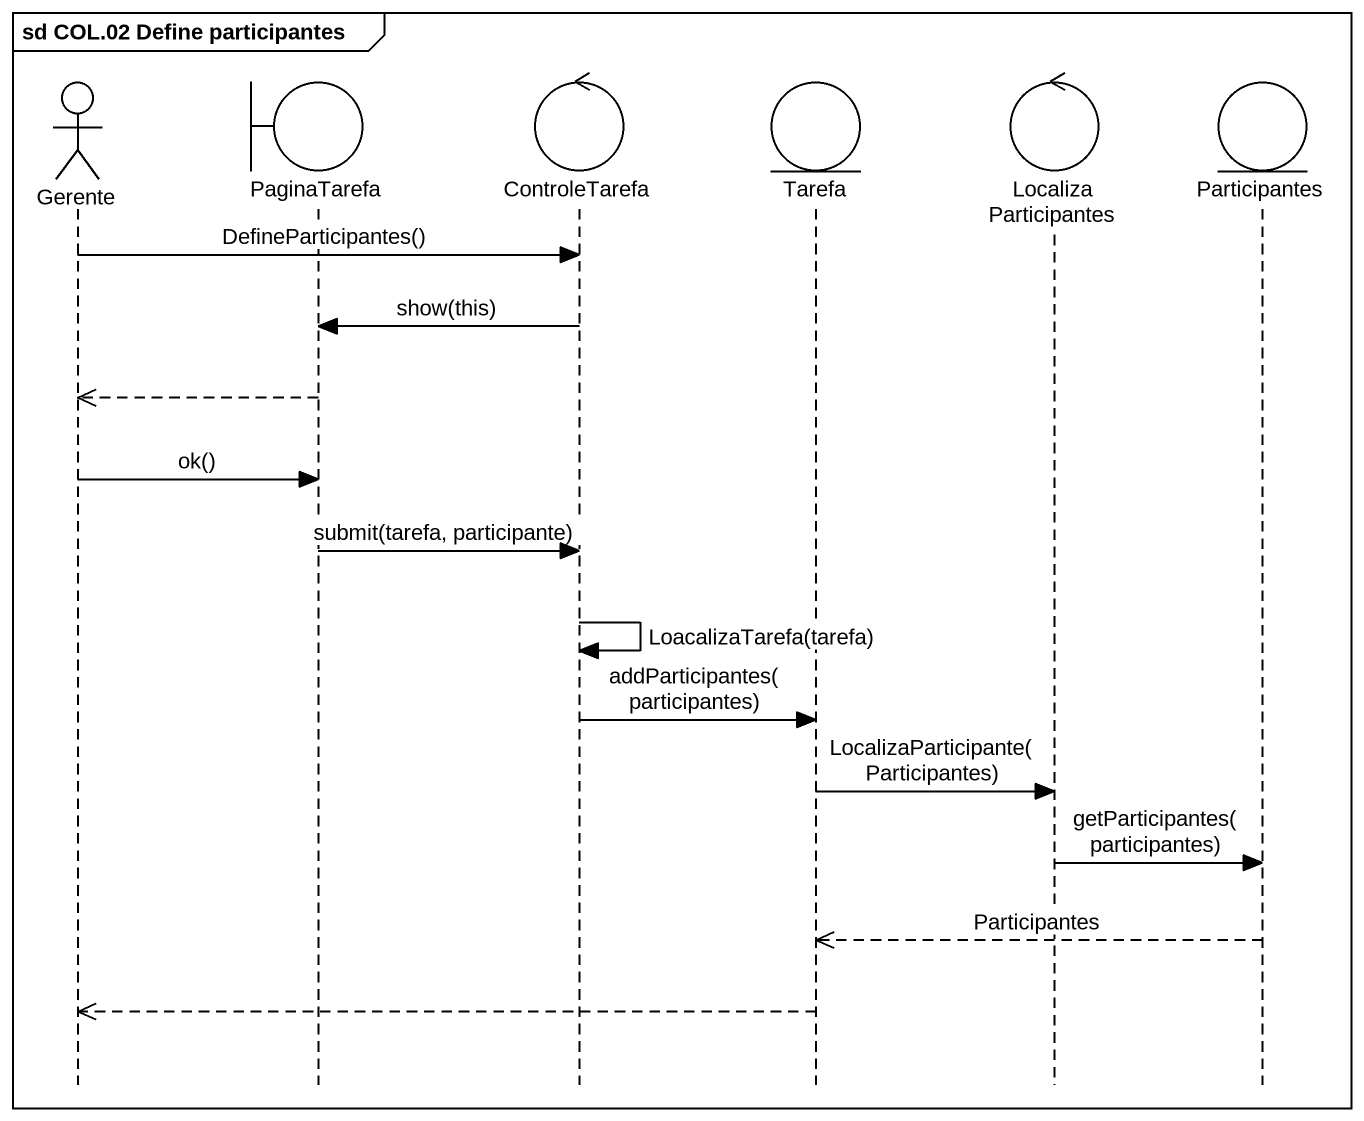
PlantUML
@startuml
mainframe sd COL.02 Define participantes
hide footbox
actor Gerente
boundary PaginaTarefa
control ControleTarefa
entity Tarefa
control LocalizaParticipantes
entity Participantes

Gerente -> ControleTarefa : DefineParticipantes()
ControleTarefa -> PaginaTarefa : show(this)
PaginaTarefa -->> Gerente
Gerente -> PaginaTarefa : ok()
PaginaTarefa -> ControleTarefa : submit(tarefa, participante)
ControleTarefa -> ControleTarefa : LoacalizaTarefa(tarefa)
ControleTarefa -> Tarefa : addParticipantes(participantes)
Tarefa -> LocalizaParticipantes : LocalizaParticipante(Participantes)
LocalizaParticipantes -> Participantes : getParticipantes(participantes)
Participantes -->> Tarefa : Participantes
Tarefa -->> Gerente
@enduml
